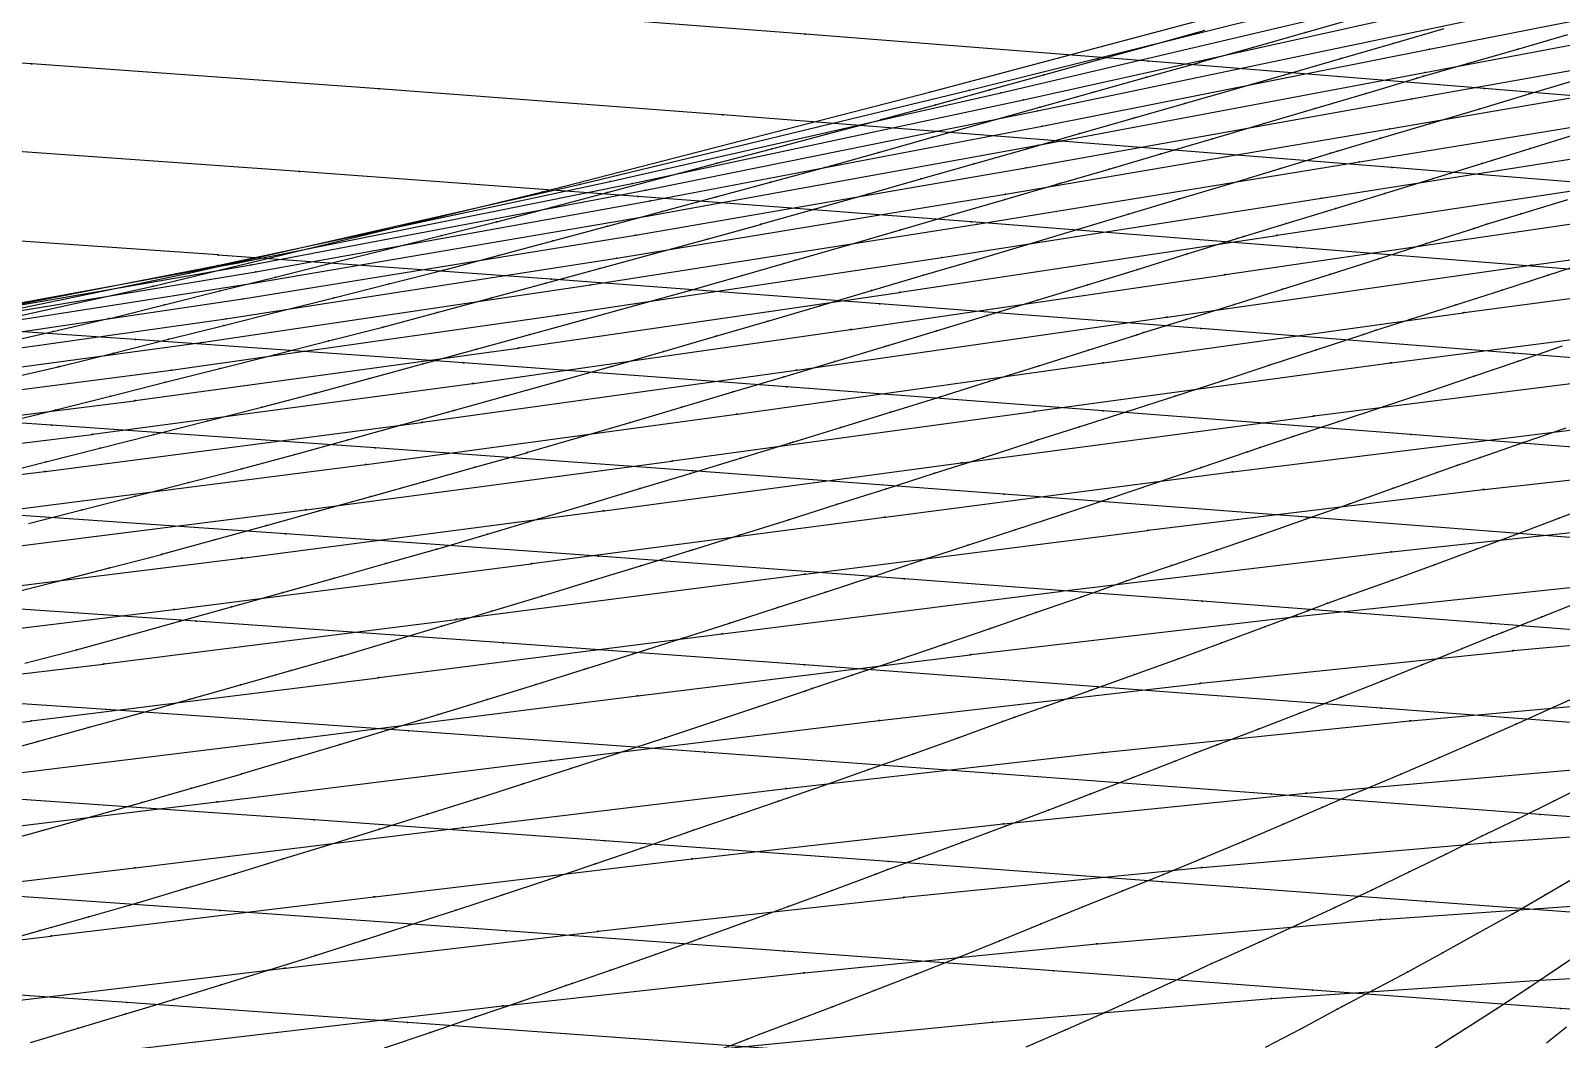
# Model space of a CAD drawing. Extents: x 0 to 4.67, y -4.5 to 1.66.
# Drawn here: x 2.44 to 3.088, y -0.844 to -0.417 of the extents above; entities that cross this region are included whole.
import ezdxf

# ---------------------------------------------------------------- set-up
doc = ezdxf.new("R2010")
doc.units = 0
doc.layers.get('0').update_dxf_attribs({"linetype": 'CONTINUOUS'})

msp = doc.modelspace()

# ---------------------------------------------------------------- linework, layer by layer
at = {"color": 4}
for points in [[(3.1941, -0.45271), (3.05582, -0.44127), (3.05569, -0.44126), (2.91364, -0.42972), (2.91351, -0.42971), (2.7684, -0.41821), (2.76826, -0.41819), (2.6208, -0.40688), (2.62062, -0.40686), (2.4715, -0.39586), (2.47132, -0.39585), (2.32129, -0.38534), (2.32106, -0.38532), (2.17079, -0.37545), (2.17056, -0.37544), (2.02083, -0.36644), (2.02056, -0.36642), (1.87202, -0.35851), (1.87175, -0.3585), (1.72517, -0.35186), (1.72489, -0.35185), (1.58096, -0.34668), (1.58064, -0.34666), (1.44002, -0.34313)], [(1.52468, -0.66888), (1.67939, -0.65883), (1.83768, -0.64306), (1.99889, -0.62143), (2.16223, -0.59395), (2.32685, -0.56151), (2.49205, -0.52493), (2.65694, -0.48499), (2.82082, -0.44279), (2.98285, -0.39959), (3.14228, -0.35702)], [(1.53486, -0.65517), (1.69038, -0.6457), (1.8495, -0.63082), (2.01154, -0.61043), (2.17573, -0.58452), (2.3412, -0.55393), (2.50726, -0.51944), (2.673, -0.48179), (2.83774, -0.442), (3.00061, -0.40126), (3.16087, -0.36112)], [(1.54313, -0.64425), (1.69924, -0.63531), (1.85898, -0.62127), (2.02165, -0.60203), (2.18647, -0.57758), (2.35258, -0.54872), (2.51929, -0.51617), (2.68567, -0.48064), (2.85105, -0.44309), (3.01454, -0.40466), (3.17542, -0.36678)], [(1.39739, -0.6397), (1.54944, -0.636), (1.70595, -0.62756), (1.86609, -0.6143), (2.02917, -0.59613), (2.19442, -0.57304), (2.36095, -0.54578), (2.52808, -0.51504), (2.69488, -0.48148), (2.86068, -0.44602), (3.02459, -0.40972), (3.18588, -0.37394)], [(3.15311, -0.48574), (3.01678, -0.47467), (3.01665, -0.47466), (2.8766, -0.46351), (2.87647, -0.46349), (2.7334, -0.45238), (2.73326, -0.45237), (2.58787, -0.44144), (2.58769, -0.44143), (2.44067, -0.43082), (2.4405, -0.43081), (2.29258, -0.42068), (2.29235, -0.42066), (2.14419, -0.41115), (2.14397, -0.41114), (1.99634, -0.40248), (1.99608, -0.40246), (1.84963, -0.39486), (1.84936, -0.39484), (1.70484, -0.38848), (1.70457, -0.38847), (1.56266, -0.38352), (1.56235, -0.38351), (1.4237, -0.38014)], [(1.40152, -0.63382), (1.55375, -0.63032), (1.71045, -0.62234), (1.87078, -0.6098), (2.03406, -0.59262), (2.1995, -0.5708), (2.36623, -0.54503), (2.53355, -0.51596), (2.70056, -0.48424), (2.86655, -0.45071), (3.03065, -0.4164), (3.19214, -0.38258)], [(1.40379, -0.63041), (1.55599, -0.62711), (1.71266, -0.61955), (1.87296, -0.60769), (2.0362, -0.59143), (2.20161, -0.57078), (2.3683, -0.54639), (2.53559, -0.51889), (2.70256, -0.48887), (2.86852, -0.45714), (3.03259, -0.42466), (3.19404, -0.39266)], [(1.40433, -0.62938), (1.5563, -0.62624), (1.71273, -0.61909), (1.87279, -0.60785), (2.03579, -0.59244), (2.20094, -0.57287), (2.36739, -0.54977), (2.53443, -0.52371), (2.70115, -0.49527), (2.86686, -0.46521), (3.03068, -0.43444), (3.19189, -0.40412)], [(2.42852, -0.5645), (2.45192, -0.55914), (2.45242, -0.55902), (2.4753, -0.55329), (2.49866, -0.54743), (2.522, -0.54157), (2.54531, -0.53571), (2.56859, -0.52985), (2.59184, -0.52399), (2.61497, -0.51816), (2.61506, -0.51814), (2.63825, -0.51192), (2.66139, -0.5057), (2.6845, -0.49949), (2.70756, -0.49328), (2.73057, -0.48708), (2.75354, -0.48089), (2.77645, -0.4747), (2.77653, -0.47468), (2.79931, -0.46831), (2.82212, -0.46193), (2.84486, -0.45556), (2.86755, -0.4492), (2.89017, -0.44285), (2.91273, -0.43651), (2.93521, -0.43018), (2.93626, -0.42988), (2.95763, -0.42386), (2.97997, -0.41755), (3.00224, -0.41125)], [(1.40317, -0.63059), (1.55472, -0.62762), (1.71072, -0.62083), (1.87033, -0.61017), (2.03288, -0.59556), (2.19758, -0.57699), (2.36356, -0.55507), (2.53014, -0.53036), (2.69639, -0.50338), (2.86164, -0.47486), (3.02501, -0.44567), (3.18577, -0.41691)], [(3.11106, -0.51926), (2.97672, -0.50853), (2.97659, -0.50853), (2.83859, -0.49773), (2.83845, -0.49772), (2.69748, -0.48697), (2.69734, -0.48696), (2.55408, -0.4764), (2.5539, -0.47639), (2.40903, -0.46614), (2.40886, -0.46613), (2.2631, -0.45635), (2.26288, -0.45633), (2.11689, -0.44717), (2.11666, -0.44715), (1.97119, -0.4388), (1.97093, -0.43879), (1.82663, -0.43147), (1.82636, -0.43146), (1.68395, -0.42534), (1.68369, -0.42533), (1.54385, -0.42059)], [(2.42377, -0.60518), (2.44668, -0.59939), (2.46957, -0.59359), (2.49244, -0.58778), (2.51528, -0.58197), (2.53808, -0.57614), (2.56076, -0.57033), (2.56086, -0.57031), (2.5836, -0.56411), (2.6063, -0.55791), (2.62896, -0.5517), (2.65158, -0.54549), (2.67415, -0.53927), (2.69668, -0.53305), (2.71916, -0.52683), (2.71924, -0.52681), (2.74158, -0.5204), (2.76395, -0.51397), (2.78626, -0.50754), (2.80851, -0.50111), (2.8307, -0.49468), (2.85282, -0.48825), (2.87488, -0.48182), (2.87591, -0.48152), (2.89687, -0.47539), (2.91878, -0.46897), (2.94062, -0.46254), (2.96239, -0.45613), (2.98407, -0.44972), (3.00568, -0.44331), (3.0272, -0.43692), (3.03008, -0.43606), (3.04863, -0.43071), (3.06997, -0.42453), (3.09123, -0.41837)], [(2.42605, -0.54947), (2.44965, -0.54409), (2.47323, -0.53872), (2.47373, -0.53861), (2.4968, -0.53286), (2.52034, -0.52699), (2.54386, -0.52112), (2.56735, -0.51526), (2.59082, -0.50941), (2.61425, -0.50356), (2.63755, -0.49773), (2.63765, -0.49771), (2.66101, -0.4915), (2.68434, -0.4853), (2.70762, -0.47912), (2.73086, -0.47293), (2.75406, -0.46676), (2.7772, -0.4606), (2.8003, -0.45445), (2.80038, -0.45443), (2.82334, -0.4481), (2.84632, -0.44177), (2.86924, -0.43544), (2.89211, -0.42913), (2.91491, -0.42284), (2.93764, -0.41656)], [(2.42823, -0.58305), (2.45091, -0.57735), (2.47406, -0.57152), (2.49718, -0.56568), (2.52029, -0.55984), (2.54336, -0.55399), (2.5664, -0.54814), (2.58932, -0.54231), (2.58941, -0.54228), (2.61239, -0.53607), (2.63532, -0.52985), (2.65822, -0.52363), (2.68107, -0.51742), (2.70388, -0.5112), (2.72664, -0.50499), (2.74935, -0.49878), (2.74943, -0.49876), (2.772, -0.49236), (2.7946, -0.48595), (2.81714, -0.47954), (2.83962, -0.47313), (2.86204, -0.46674), (2.88439, -0.46035), (2.90668, -0.45397), (2.90772, -0.45367), (2.92889, -0.44758), (2.95104, -0.44121), (2.9731, -0.43485), (2.99509, -0.4285), (3.017, -0.42215), (3.03883, -0.41583)], [(1.40037, -0.63396), (1.55132, -0.63113), (1.70669, -0.62469), (1.86566, -0.61456), (2.02756, -0.60068), (2.19159, -0.58305), (2.35691, -0.56223), (2.52282, -0.53875), (2.68841, -0.51313), (2.853, -0.48604), (3.01571, -0.45832), (3.17583, -0.431)], [(2.43934, -0.62544), (2.46194, -0.61969), (2.48452, -0.61392), (2.50707, -0.60814), (2.52949, -0.60237), (2.52958, -0.60234), (2.55206, -0.59619), (2.57451, -0.59002), (2.59691, -0.58384), (2.61927, -0.57765), (2.64159, -0.57145), (2.66385, -0.56524), (2.68607, -0.55902), (2.68615, -0.559), (2.70824, -0.55259), (2.73036, -0.54616), (2.75241, -0.53972), (2.77441, -0.53327), (2.79635, -0.52682), (2.81822, -0.52037), (2.84002, -0.51391), (2.84104, -0.51361), (2.86176, -0.50744), (2.88342, -0.50097), (2.90502, -0.4945), (2.92653, -0.48803), (2.94797, -0.48156), (2.96932, -0.47509), (2.9906, -0.46863), (2.99345, -0.46776), (3.01179, -0.46233), (3.03289, -0.45607), (3.0539, -0.44982), (3.07482, -0.44356), (3.09564, -0.43731)], [(1.39601, -0.63938), (1.54617, -0.63669), (1.70073, -0.63056), (1.85888, -0.62093), (2.01993, -0.60773), (2.18311, -0.59096), (2.34757, -0.57116), (2.51262, -0.54883), (2.67734, -0.52445), (2.84107, -0.49869), (3.00294, -0.47233), (3.16222, -0.44634)], [(3.19637, -0.56346), (3.06825, -0.55328), (3.06816, -0.55327), (2.93585, -0.54288), (2.93572, -0.54287), (2.79981, -0.53241), (2.79968, -0.5324), (2.66083, -0.522), (2.6607, -0.52199), (2.5196, -0.51177), (2.51943, -0.51176), (2.37674, -0.50185), (2.37657, -0.50184), (2.23302, -0.49239), (2.2328, -0.49238), (2.08901, -0.48352), (2.08879, -0.48351), (1.94552, -0.47546), (1.94527, -0.47544), (1.80314, -0.46839), (1.80288, -0.46838), (1.66262, -0.46249), (1.66236, -0.46248), (1.52464, -0.45793)], [(1.53937, -0.64419), (1.69295, -0.63835), (1.85009, -0.62918), (2.01012, -0.61661), (2.17226, -0.60064), (2.33568, -0.58178), (2.49967, -0.56051), (2.66335, -0.5373), (2.82604, -0.51277), (2.98688, -0.48766), (3.14515, -0.46291)], [(2.429, -0.65568), (2.45129, -0.64998), (2.47356, -0.64426), (2.4957, -0.63854), (2.49579, -0.63852), (2.51799, -0.63242), (2.54015, -0.62631), (2.56227, -0.62017), (2.58435, -0.61402), (2.60639, -0.60786), (2.62837, -0.60167), (2.65032, -0.59548), (2.65039, -0.59545), (2.67221, -0.58907), (2.69404, -0.58265), (2.71582, -0.57621), (2.73754, -0.56977), (2.7592, -0.56331), (2.7808, -0.55685), (2.80233, -0.55037), (2.80333, -0.55007), (2.82379, -0.54388), (2.84519, -0.53738), (2.86651, -0.53087), (2.88775, -0.52436), (2.90892, -0.51784), (2.93001, -0.51131), (2.95102, -0.50478), (2.95383, -0.50391), (2.97194, -0.49842), (2.99277, -0.49208), (3.01352, -0.48573), (3.03418, -0.47939), (3.05474, -0.47304), (3.0752, -0.46669), (3.09557, -0.46034)], [(1.53122, -0.65377), (1.68346, -0.6482), (1.68365, -0.64819), (1.83943, -0.63941), (1.83967, -0.63939), (1.99826, -0.62735), (1.9985, -0.62733), (2.1592, -0.61203), (2.15945, -0.612), (2.32139, -0.59392), (2.32168, -0.59388), (2.48417, -0.57348), (2.48446, -0.57344), (2.64663, -0.55116), (2.64697, -0.55111), (2.8081, -0.52758), (2.80844, -0.52753), (2.96774, -0.50347), (2.96813, -0.50341), (3.12483, -0.47974)], [(2.43777, -0.68461), (2.4596, -0.67897), (2.45969, -0.67895), (2.48159, -0.67293), (2.50345, -0.66689), (2.52527, -0.66082), (2.54705, -0.65473), (2.56878, -0.64862), (2.59047, -0.64248), (2.61211, -0.63632), (2.61219, -0.6363), (2.6337, -0.62995), (2.65524, -0.62356), (2.67672, -0.61715), (2.69815, -0.61072), (2.71951, -0.60428), (2.74081, -0.59782), (2.76205, -0.59134), (2.76304, -0.59103), (2.78322, -0.58483), (2.80432, -0.57832), (2.82535, -0.57178), (2.84631, -0.56524), (2.86719, -0.55868), (2.88799, -0.55211), (2.90871, -0.54553), (2.91148, -0.54464), (2.92934, -0.5391), (2.94989, -0.53268), (2.97036, -0.52626), (2.99073, -0.51983), (3.01101, -0.51339), (3.0312, -0.50694), (3.05129, -0.50048), (3.05679, -0.4987), (3.07128, -0.49429), (3.09117, -0.4882)], [(3.15084, -0.59768), (3.02472, -0.5878), (3.02463, -0.58779), (2.89438, -0.57771), (2.89425, -0.5777), (2.76045, -0.56755), (2.76032, -0.56754), (2.62364, -0.55746), (2.62351, -0.55745), (2.4846, -0.54755), (2.48443, -0.54754), (2.34397, -0.53795), (2.3438, -0.53794), (2.20248, -0.5288), (2.20226, -0.52878), (2.06072, -0.52022), (2.0605, -0.52021), (1.91946, -0.51243), (1.9192, -0.51241), (1.77929, -0.50561), (1.77904, -0.5056), (1.64096, -0.49993), (1.6407, -0.49991), (1.50512, -0.49554)], [(1.51035, -0.67822), (1.65987, -0.67312), (1.66006, -0.67311), (1.81304, -0.66498), (1.81328, -0.66496), (1.96904, -0.65377), (1.96927, -0.65375), (2.12709, -0.63953), (2.12733, -0.63951), (2.28638, -0.62264), (2.28667, -0.62261), (2.44624, -0.60352), (2.44653, -0.60349), (2.60579, -0.58263), (2.60613, -0.58258), (2.76438, -0.56058), (2.76471, -0.56053), (2.92116, -0.53811), (2.92154, -0.53805), (3.07544, -0.51609), (3.07582, -0.51604), (3.22646, -0.49544)], [(1.52144, -0.66516), (1.67239, -0.65983), (1.67258, -0.65982), (1.82703, -0.65138), (1.82727, -0.65136), (1.98451, -0.63976), (1.98475, -0.63974), (2.14408, -0.625), (2.14433, -0.62497), (2.3049, -0.60752), (2.30519, -0.60748), (2.46629, -0.58775), (2.46658, -0.58771), (2.62737, -0.56617), (2.62771, -0.56612), (2.78747, -0.54337), (2.78781, -0.54332), (2.94576, -0.52011), (2.94614, -0.52005), (3.10151, -0.49726)], [(1.49808, -0.69288), (1.64604, -0.68798), (1.64623, -0.68797), (1.79762, -0.68013), (1.79786, -0.68012), (1.95199, -0.66932), (1.95223, -0.6693), (2.1084, -0.65557), (2.10864, -0.65554), (2.26604, -0.63924), (2.26632, -0.6392), (2.42423, -0.62072), (2.42452, -0.62069), (2.58213, -0.60049), (2.58246, -0.60045), (2.73906, -0.57914), (2.73939, -0.5791), (2.89421, -0.55742), (2.89459, -0.55737), (3.04688, -0.53619), (3.04726, -0.53613), (3.19634, -0.51631)], [(2.42154, -0.72372), (2.44311, -0.71781), (2.46465, -0.71186), (2.48615, -0.70588), (2.5076, -0.69987), (2.52902, -0.69383), (2.55039, -0.68776), (2.57171, -0.68166), (2.57179, -0.68164), (2.59299, -0.67535), (2.61421, -0.669), (2.63538, -0.66264), (2.65649, -0.65624), (2.67754, -0.64982), (2.69853, -0.64338), (2.71945, -0.63691), (2.72043, -0.63661), (2.74031, -0.63041), (2.7611, -0.62389), (2.78182, -0.61735), (2.80247, -0.61079), (2.82304, -0.6042), (2.84354, -0.5976), (2.86395, -0.59097), (2.86669, -0.59008), (2.88429, -0.58449), (2.90454, -0.57801), (2.9247, -0.57151), (2.94477, -0.565), (2.96476, -0.55847), (2.98465, -0.55193), (3.00444, -0.54537), (3.00986, -0.54356), (3.02414, -0.53906), (3.04374, -0.53284), (3.06324, -0.5266), (3.08263, -0.52035), (3.10192, -0.51408)], [(3.10484, -0.63243), (2.98073, -0.62283), (2.98065, -0.62282), (2.85247, -0.61303), (2.85235, -0.61302), (2.72068, -0.60318), (2.72056, -0.60317), (2.58606, -0.59338), (2.58593, -0.59337), (2.44924, -0.58377), (2.44907, -0.58376), (2.31085, -0.57447), (2.31068, -0.57445), (2.17162, -0.5656), (2.17141, -0.56559), (2.03212, -0.5573), (2.03191, -0.55729), (1.89311, -0.54975), (1.89287, -0.54974), (1.75519, -0.54316), (1.75493, -0.54315), (1.61906, -0.53768), (1.61881, -0.53767), (1.48539, -0.53345)], [(1.48475, -0.70905), (1.63105, -0.70435), (1.63124, -0.70434), (1.78092, -0.69678), (1.78116, -0.69676), (1.93355, -0.68633), (1.93378, -0.68631), (2.0882, -0.67304), (2.08844, -0.67302), (2.24406, -0.65724), (2.24434, -0.65721), (2.40048, -0.6393), (2.40075, -0.63927), (2.55659, -0.61969), (2.55692, -0.61965), (2.71176, -0.59901), (2.71208, -0.59897), (2.86516, -0.578), (2.86553, -0.57795), (3.01611, -0.55749), (3.01649, -0.55744), (3.16388, -0.53834)], [(2.424, -0.7613), (2.44517, -0.75543), (2.46629, -0.74952), (2.48737, -0.74357), (2.5084, -0.73759), (2.52939, -0.73156), (2.52947, -0.73154), (2.55033, -0.72533), (2.57122, -0.71906), (2.59206, -0.71275), (2.61284, -0.70641), (2.63356, -0.70003), (2.65422, -0.69363), (2.67481, -0.68719), (2.67578, -0.68688), (2.69535, -0.68071), (2.71581, -0.6742), (2.73621, -0.66766), (2.75653, -0.66109), (2.77678, -0.65449), (2.79696, -0.64786), (2.81705, -0.64121), (2.81974, -0.64031), (2.83707, -0.63468), (2.857, -0.62815), (2.87685, -0.62159), (2.89661, -0.61501), (2.91628, -0.6084), (2.93586, -0.60176), (2.95534, -0.59511), (2.96068, -0.59327), (2.97473, -0.58868), (2.99402, -0.58233), (3.01321, -0.57595), (3.0323, -0.56956), (3.05129, -0.56314), (3.07017, -0.5567), (3.08894, -0.55024)], [(1.4705, -0.72669), (1.61503, -0.72216), (1.61522, -0.72215), (1.7631, -0.71485), (1.76333, -0.71484), (1.91389, -0.70475), (1.91412, -0.70473), (2.06667, -0.6919), (2.06691, -0.69187), (2.22065, -0.67659), (2.22093, -0.67656), (2.37518, -0.6592), (2.37546, -0.65917), (2.52941, -0.64018), (2.52973, -0.64014), (2.68271, -0.62013), (2.68303, -0.62009), (2.83426, -0.59979), (2.83463, -0.59974), (2.98339, -0.57997), (2.98376, -0.57992), (3.12938, -0.56149)], [(1.45544, -0.74579), (1.59812, -0.74143), (1.59831, -0.74142), (1.7443, -0.73435), (1.74452, -0.73434), (1.89316, -0.72457), (1.89339, -0.72456), (2.04399, -0.71213), (2.04422, -0.71211), (2.196, -0.69729), (2.19627, -0.69726), (2.34855, -0.68042), (2.34882, -0.68039), (2.50081, -0.66196), (2.50113, -0.66192), (2.65215, -0.6425), (2.65247, -0.64246), (2.80176, -0.62279), (2.80212, -0.62274), (2.94899, -0.60361), (2.94935, -0.60356), (3.09311, -0.58576)], [(2.42338, -0.80373), (2.44411, -0.7979), (2.46479, -0.79202), (2.48544, -0.78609), (2.48551, -0.78607), (2.50603, -0.77995), (2.52657, -0.77377), (2.54706, -0.76755), (2.5675, -0.76128), (2.58787, -0.75497), (2.60819, -0.74861), (2.62845, -0.74222), (2.62939, -0.74192), (2.64864, -0.73577), (2.66877, -0.72929), (2.68882, -0.72277), (2.70881, -0.71621), (2.72873, -0.70961), (2.74857, -0.70297), (2.76833, -0.6963), (2.77098, -0.6954), (2.78801, -0.68974), (2.80761, -0.68316), (2.82713, -0.67655), (2.84656, -0.6699), (2.86591, -0.66322), (2.88516, -0.65651), (2.90432, -0.64976), (2.90957, -0.6479), (2.92339, -0.64322), (2.94237, -0.63674), (2.96124, -0.63023), (2.98001, -0.62369), (2.99868, -0.61712), (3.01725, -0.61052), (3.03571, -0.60389), (3.04446, -0.60071), (3.05406, -0.59746), (3.0723, -0.59122), (3.09043, -0.58495)], [(1.4397, -0.7663), (1.58046, -0.76209), (1.58064, -0.76208), (1.72467, -0.75525), (1.72489, -0.75523), (1.87153, -0.74576), (1.87175, -0.74575), (2.02033, -0.7337), (2.02056, -0.73368), (2.17029, -0.7193), (2.17056, -0.71928), (2.32079, -0.70291), (2.32106, -0.70288), (2.471, -0.68498), (2.47132, -0.68494), (2.6203, -0.66609), (2.62062, -0.66605), (2.7679, -0.64696), (2.76826, -0.64691), (2.91315, -0.62838), (2.91351, -0.62833), (3.05533, -0.61112), (3.05569, -0.61108), (3.1937, -0.59585)], [(3.17611, -0.6768), (3.05864, -0.66777), (3.05855, -0.66776), (2.93647, -0.65843), (2.93638, -0.65843), (2.8103, -0.64891), (2.81018, -0.6489), (2.68066, -0.63933), (2.68054, -0.63933), (2.54823, -0.62982), (2.5481, -0.62981), (2.41365, -0.6205), (2.41348, -0.62049), (2.27752, -0.61147), (2.27735, -0.61146), (2.14055, -0.60288), (2.14035, -0.60286), (2.00333, -0.59483)], [(2.44023, -0.84524), (2.46039, -0.83925), (2.48057, -0.83318), (2.50071, -0.82705), (2.52079, -0.82087), (2.54081, -0.81464), (2.56078, -0.80836), (2.58068, -0.80203), (2.58161, -0.80173), (2.60052, -0.79564), (2.6203, -0.7892), (2.64001, -0.78271), (2.65965, -0.77617), (2.67921, -0.76959), (2.69871, -0.76296), (2.71813, -0.75628), (2.72073, -0.75538), (2.73747, -0.74969), (2.75673, -0.74308), (2.77591, -0.73642), (2.795, -0.72972), (2.81401, -0.72297), (2.83293, -0.71619), (2.85176, -0.70936), (2.85691, -0.70747), (2.8705, -0.70271), (2.88914, -0.69611), (2.90768, -0.68946), (2.92613, -0.68278), (2.94448, -0.67605), (2.96272, -0.66929), (2.98086, -0.66249), (2.98945, -0.65923), (2.99889, -0.65587), (3.01681, -0.64941), (3.03462, -0.64291), (3.05232, -0.63638), (3.06991, -0.62981), (3.08738, -0.6232), (3.10473, -0.61656)], [(1.42339, -0.78809), (1.56217, -0.78402), (1.56235, -0.78401), (1.70435, -0.77739), (1.70457, -0.77738), (1.84914, -0.76819), (1.84936, -0.76818), (1.99585, -0.75649), (1.99608, -0.75647), (2.1437, -0.74251), (2.14397, -0.74248), (2.29209, -0.72658), (2.29235, -0.72655), (2.44019, -0.70915), (2.4405, -0.70911), (2.58738, -0.69079), (2.58769, -0.69075), (2.73291, -0.67222), (2.73326, -0.67217), (2.87611, -0.6542), (2.87647, -0.65416), (3.01629, -0.6375), (3.01665, -0.63746), (3.15272, -0.62274)], [(3.12772, -0.71248), (3.0122, -0.70369), (3.01212, -0.70369), (2.89206, -0.69461), (2.89198, -0.69461), (2.768, -0.68536), (2.76787, -0.68534), (2.64051, -0.67605), (2.64039, -0.67604), (2.51028, -0.6668), (2.51016, -0.66679), (2.37794, -0.65775), (2.37778, -0.65773), (2.24407, -0.64898), (2.24391, -0.64897), (2.10939, -0.64064), (2.10919, -0.64063), (1.97445, -0.63284)], [(1.54355, -0.80716), (1.68347, -0.80074), (1.68369, -0.80073), (1.82615, -0.79181), (1.82636, -0.7918), (1.97071, -0.78045), (1.97093, -0.78043), (2.1164, -0.76687), (2.11666, -0.76684), (2.26262, -0.75138), (2.26288, -0.75135), (2.40855, -0.73442), (2.40886, -0.73438), (2.5536, -0.71657), (2.5539, -0.71653), (2.697, -0.69852), (2.69734, -0.69848), (2.8381, -0.68105), (2.83845, -0.681), (2.97624, -0.66487), (2.97659, -0.66482), (3.11067, -0.65058)], [(2.59012, -0.84751), (2.6094, -0.84101), (2.62862, -0.83446), (2.64776, -0.82785), (2.66683, -0.82118), (2.66938, -0.82027), (2.68582, -0.81457), (2.70473, -0.80793), (2.72356, -0.80124), (2.74231, -0.79449), (2.76097, -0.78769), (2.77955, -0.78084), (2.79804, -0.77393), (2.8031, -0.77202), (2.81643, -0.76718), (2.83474, -0.76046), (2.85295, -0.75368), (2.87106, -0.74685), (2.88908, -0.73998), (2.90699, -0.73305), (2.9248, -0.72608), (2.93324, -0.72273), (2.9425, -0.71926), (2.9601, -0.71258), (2.97759, -0.70585), (2.99497, -0.69907), (3.01224, -0.69225), (3.02939, -0.68538), (3.04643, -0.67846), (3.05925, -0.67319), (3.06335, -0.6716), (3.08014, -0.66502), (3.09682, -0.65839)], [(1.52434, -0.83149), (1.66215, -0.82525), (1.66236, -0.82524), (1.80267, -0.81658), (1.80288, -0.81657), (1.94505, -0.80555), (1.94527, -0.80553), (2.08854, -0.79234), (2.08879, -0.79231), (2.23254, -0.77727), (2.2328, -0.77724), (2.37627, -0.76077), (2.37657, -0.76073), (2.51912, -0.7434), (2.51943, -0.74336), (2.66036, -0.72586), (2.6607, -0.72581), (2.79933, -0.70889), (2.79968, -0.70884), (2.93538, -0.69319), (2.93572, -0.69315), (3.06778, -0.67936), (3.06816, -0.67932), (3.19598, -0.6677)], [(3.18794, -0.7569), (3.07933, -0.74871), (3.07932, -0.74871), (2.96571, -0.74016), (2.96567, -0.74015), (2.84758, -0.73132), (2.84756, -0.73131), (2.72557, -0.7223), (2.72556, -0.7223), (2.60028, -0.71324), (2.60023, -0.71324), (2.47226, -0.70424), (2.47221, -0.70424), (2.34212, -0.69543), (2.34206, -0.69543), (2.21051, -0.68691), (2.21046, -0.68691), (2.07808, -0.6788)], [(1.50483, -0.857), (1.64049, -0.85094), (1.6407, -0.85093), (1.77882, -0.84251), (1.77904, -0.8425), (1.91899, -0.83178), (1.9192, -0.83176), (2.06025, -0.81893), (2.0605, -0.81891), (2.20201, -0.80426), (2.20226, -0.80423), (2.3435, -0.78819), (2.3438, -0.78815), (2.48414, -0.77128), (2.48443, -0.77124), (2.62317, -0.75421), (2.62351, -0.75417), (2.75998, -0.73772), (2.76032, -0.73767), (2.89391, -0.72248), (2.89425, -0.72245), (3.02425, -0.70907), (3.02463, -0.70904), (3.15046, -0.69778)], [(2.72545, -0.85082), (2.74359, -0.84384), (2.74856, -0.84191), (2.76165, -0.83699), (2.77961, -0.83015), (2.79748, -0.82324), (2.81525, -0.81627), (2.83293, -0.80925), (2.85051, -0.80216), (2.86798, -0.79501), (2.87627, -0.79158), (2.88536, -0.78799), (2.90263, -0.78108), (2.91979, -0.77411), (2.93685, -0.76707), (2.95379, -0.75999), (2.97062, -0.75284), (2.98734, -0.74565), (2.99992, -0.74015), (3.00394, -0.73848), (3.02042, -0.73156), (3.03679, -0.72457), (3.05303, -0.71754), (3.06915, -0.71044), (3.08515, -0.7033), (3.10102, -0.6961)], [(3.13783, -0.79353), (3.03109, -0.78555), (3.03108, -0.78555), (2.91942, -0.77722), (2.91938, -0.77721), (2.80331, -0.7686), (2.8033, -0.7686), (2.6834, -0.75981), (2.68339, -0.7598), (2.56026, -0.75097), (2.56021, -0.75097), (2.43443, -0.7422), (2.43438, -0.74219), (2.30652, -0.7336), (2.30647, -0.7336), (2.17718, -0.72528), (2.17713, -0.72528), (2.04701, -0.71737)], [(1.4851, -0.88365), (1.6186, -0.87776), (1.61881, -0.87775), (1.75473, -0.86955), (1.75493, -0.86954), (1.89265, -0.85911), (1.89287, -0.8591), (2.03166, -0.8466), (2.03191, -0.84658), (2.17116, -0.8323), (2.17141, -0.83228), (2.31039, -0.81664), (2.31068, -0.81661), (2.44878, -0.80017), (2.44907, -0.80013), (2.5856, -0.78355), (2.58593, -0.78351), (2.72022, -0.76751), (2.72056, -0.76747), (2.85201, -0.75271), (2.85235, -0.75267), (2.98027, -0.73969), (2.98065, -0.73966), (3.10447, -0.72874)], [(2.86174, -0.84716), (2.87847, -0.83987), (2.89509, -0.83252), (2.9116, -0.82509), (2.92799, -0.8176), (2.94034, -0.81187), (2.94428, -0.81013), (2.96045, -0.80284), (2.9765, -0.79549), (2.99243, -0.78808), (3.00824, -0.7806), (3.02393, -0.77305), (3.03949, -0.76544), (3.05493, -0.75777), (3.05705, -0.7567), (3.07024, -0.75034), (3.08543, -0.74289), (3.10048, -0.73538)], [(2.00312, -0.87524), (2.1401, -0.86133), (2.14035, -0.8613), (2.27706, -0.84606), (2.27735, -0.84603), (2.41319, -0.83), (2.41348, -0.82997), (2.54778, -0.81382), (2.5481, -0.81378), (2.68021, -0.79821), (2.68054, -0.79817), (2.80985, -0.78381), (2.81018, -0.78378), (2.93602, -0.77118), (2.93638, -0.77114), (3.05818, -0.76055), (3.05855, -0.76051), (3.17574, -0.75224)], [(3.18758, -0.83818), (3.08804, -0.83084), (3.088, -0.83084), (2.98311, -0.82306), (2.9831, -0.82306), (2.87338, -0.81493), (2.87334, -0.81493), (2.75929, -0.80653), (2.75928, -0.80653), (2.64146, -0.79795), (2.64145, -0.79795), (2.52046, -0.78934), (2.52041, -0.78933), (2.39682, -0.78077), (2.39677, -0.78077), (2.27113, -0.77238), (2.27108, -0.77238), (2.14403, -0.76427), (2.14398, -0.76426), (2.01613, -0.75655)], [(2.96307, -0.84731), (2.97833, -0.83928), (2.99347, -0.83117), (2.99555, -0.83004), (3.00848, -0.82325), (3.02337, -0.8153), (3.03813, -0.80727), (3.05276, -0.79917), (3.06725, -0.791), (3.08162, -0.78276), (3.09585, -0.77445)], [(1.97425, -0.90488), (2.10895, -0.89131), (2.10919, -0.89128), (2.24363, -0.87642), (2.24391, -0.87639), (2.37749, -0.86076), (2.37778, -0.86073), (2.50984, -0.84499), (2.51016, -0.84495), (2.64007, -0.82978), (2.64039, -0.82975), (2.76755, -0.81579), (2.76787, -0.81575), (2.89162, -0.8035), (2.89198, -0.80347), (3.01175, -0.79318), (3.01212, -0.79315), (3.12736, -0.78513)], [(3.13636, -0.87597), (3.03857, -0.86882), (3.03853, -0.86882), (2.93548, -0.86123), (2.93547, -0.86123), (2.82768, -0.85331), (2.82764, -0.8533), (2.71559, -0.84511), (2.71558, -0.84511), (2.59983, -0.83674), (2.59982, -0.83674), (2.48095, -0.82833), (2.48091, -0.82833), (2.35948, -0.81998), (2.35943, -0.81997), (2.236, -0.81179), (2.23595, -0.81178), (2.11113, -0.80386), (2.11108, -0.80386), (1.98547, -0.79633)], [(3.03354, -0.84847), (3.04244, -0.84269), (3.04736, -0.83959), (3.06104, -0.83081), (3.07459, -0.82195), (3.088, -0.81301), (3.10127, -0.80399)], [(2.07802, -0.9222), (2.21037, -0.90768), (2.21046, -0.90767), (2.34197, -0.89241), (2.34206, -0.8924), (2.47211, -0.87704), (2.47221, -0.87703), (2.60014, -0.86223), (2.60023, -0.86222), (2.72542, -0.84862), (2.72556, -0.84861), (2.84743, -0.83668), (2.84756, -0.83666), (2.96557, -0.82665), (2.96567, -0.82664), (3.07918, -0.81885), (3.07932, -0.81884), (3.18783, -0.81313)], [(3.08208, -0.84535), (3.09057, -0.83863)]]:
    msp.add_lwpolyline(points, dxfattribs=at)
at = {"color": 2}
for p in [(2.76826, -0.41819, 10.5937), (2.7684, -0.41821, 10.5937), (2.97997, -0.41755, 2.8079), (2.91491, -0.42284, 3.07874), (2.95763, -0.42386, 2.8079), (3.017, -0.42215, 2.54952), (3.03259, -0.42466, 4.96564), (3.06997, -0.42453, 2.30361), (2.4405, -0.43081, 11.114), (2.44067, -0.43082, 11.114), (2.89211, -0.42913, 3.07874), (2.91351, -0.42971, 10.5937), (2.91364, -0.42972, 10.5937), (2.93521, -0.43018, 2.8079), (2.93626, -0.42988, 2.8079), (2.99509, -0.4285, 2.54952), (3.04863, -0.43071, 2.30361), (2.86924, -0.43544, 3.07874), (2.91273, -0.43651, 2.8079), (2.9731, -0.43485, 2.54952), (3.0272, -0.43692, 2.30361), (3.03008, -0.43606, 2.30361), (3.03068, -0.43444, 5.32377), (2.58769, -0.44143, 11.114), (2.58787, -0.44144, 11.114), (2.82082, -0.44279, 3.36206), (2.83774, -0.442, 3.65784), (2.84632, -0.44177, 3.07874), (2.85105, -0.44309, 3.96609), (2.86068, -0.44602, 4.2868), (2.89017, -0.44285, 2.8079), (2.95104, -0.44121, 2.54952), (3.00568, -0.44331, 2.30361), (3.02501, -0.44567, 5.69436), (3.05569, -0.44126, 10.5937), (3.05582, -0.44127, 10.5937), (3.07482, -0.44356, 2.07017), (2.73326, -0.45237, 11.114), (2.7334, -0.45238, 11.114), (2.82334, -0.4481, 3.07874), (2.86655, -0.45071, 4.61999), (2.86755, -0.4492, 2.8079), (2.90772, -0.45367, 2.54952), (2.92889, -0.44758, 2.54952), (2.98407, -0.44972, 2.30361), (3.0539, -0.44982, 2.07017), (2.8003, -0.45445, 3.07874), (2.80038, -0.45443, 3.07874), (2.84486, -0.45556, 2.8079), (2.86852, -0.45714, 4.96564), (2.90668, -0.45397, 2.54952), (2.96239, -0.45613, 2.30361), (3.01571, -0.45832, 6.07741), (3.03289, -0.45607, 2.07017), (2.7772, -0.4606, 3.07874), (2.82212, -0.46193, 2.8079), (2.86686, -0.46521, 5.32377), (2.87647, -0.46349, 11.114), (2.8766, -0.46351, 11.114), (2.88439, -0.46035, 2.54952), (2.94062, -0.46254, 2.30361), (3.01179, -0.46233, 2.07017), (3.0752, -0.46669, 1.8492), (2.73086, -0.47293, 3.07874), (2.75406, -0.46676, 3.07874), (2.79931, -0.46831, 2.8079), (2.83962, -0.47313, 2.54952), (2.86204, -0.46674, 2.54952), (2.91878, -0.46897, 2.30361), (2.9906, -0.46863, 2.07017), (2.99345, -0.46776, 2.07017), (3.00294, -0.47233, 6.47294), (3.05474, -0.47304, 1.8492), (2.5539, -0.47639, 11.6466), (2.55408, -0.4764, 11.6466), (2.70762, -0.47912, 3.07874), (2.77645, -0.4747, 2.8079), (2.77653, -0.47468, 2.8079), (2.81714, -0.47954, 2.54952), (2.86164, -0.47486, 5.69436), (2.89687, -0.47539, 2.30361), (2.96932, -0.47509, 2.07017), (3.01665, -0.47466, 11.114), (3.01678, -0.47467, 11.114), (3.03418, -0.47939, 1.8492), (2.65694, -0.48499, 3.36206), (2.673, -0.48179, 3.65784), (2.68434, -0.4853, 3.07874), (2.68567, -0.48064, 3.96609), (2.69488, -0.48148, 4.2868), (2.70056, -0.48424, 4.61999), (2.75354, -0.48089, 2.8079), (2.7946, -0.48595, 2.54952), (2.853, -0.48604, 6.07741), (2.87488, -0.48182, 2.30361), (2.87591, -0.48152, 2.30361), (2.94797, -0.48156, 2.07017), (3.01352, -0.48573, 1.8492), (2.66101, -0.4915, 3.07874), (2.69734, -0.48696, 11.6466), (2.69748, -0.48697, 11.6466), (2.70256, -0.48887, 4.96564), (2.73057, -0.48708, 2.8079), (2.772, -0.49236, 2.54952), (2.85282, -0.48825, 2.30361), (2.92653, -0.48803, 2.07017), (2.98688, -0.48766, 6.88094), (2.99277, -0.49208, 1.8492), (2.63755, -0.49773, 3.07874), (2.63765, -0.49771, 3.07874), (2.70115, -0.49527, 5.32377), (2.70756, -0.49328, 2.8079), (2.74935, -0.49878, 2.54952), (2.74943, -0.49876, 2.54952), (2.8307, -0.49468, 2.30361), (2.83845, -0.49772, 11.6466), (2.83859, -0.49773, 11.6466), (2.84107, -0.49869, 6.47294), (2.90502, -0.4945, 2.07017), (2.97194, -0.49842, 1.8492), (3.05679, -0.4987, 1.6407), (3.07128, -0.49429, 1.6407), (2.61425, -0.50356, 3.07874), (2.6845, -0.49949, 2.8079), (2.69639, -0.50338, 5.69436), (2.72664, -0.50499, 2.54952), (2.80851, -0.50111, 2.30361), (2.88342, -0.50097, 2.07017), (2.95102, -0.50478, 1.8492), (2.95383, -0.50391, 1.8492), (2.96774, -0.50347, 7.3014), (2.96813, -0.50341, 7.3014), (3.05129, -0.50048, 1.6407), (2.51943, -0.51176, 12.1918), (2.5196, -0.51177, 12.1918), (2.59082, -0.50941, 3.07874), (2.63825, -0.51192, 2.8079), (2.66139, -0.5057, 2.8079), (2.70388, -0.5112, 2.54952), (2.78626, -0.50754, 2.30361), (2.86176, -0.50744, 2.07017), (2.93001, -0.51131, 1.8492), (2.97659, -0.50853, 11.6466), (2.97672, -0.50853, 11.6466), (3.0312, -0.50694, 1.6407), (2.51929, -0.51617, 3.96609), (2.52808, -0.51504, 4.2868), (2.53355, -0.51596, 4.61999), (2.56735, -0.51526, 3.07874), (2.61497, -0.51816, 2.8079), (2.61506, -0.51814, 2.8079), (2.68107, -0.51742, 2.54952), (2.68841, -0.51313, 6.07741), (2.76395, -0.51397, 2.30361), (2.82604, -0.51277, 6.88094), (2.84002, -0.51391, 2.07017), (2.84104, -0.51361, 2.07017), (2.90892, -0.51784, 1.8492), (3.01101, -0.51339, 1.6407), (3.07544, -0.51609, 8.17973), (3.07582, -0.51604, 8.17973), (2.49205, -0.52493, 3.36206), (2.50726, -0.51944, 3.65784), (2.53443, -0.52371, 5.32377), (2.53559, -0.51889, 4.96564), (2.54386, -0.52112, 3.07874), (2.59184, -0.52399, 2.8079), (2.65822, -0.52363, 2.54952), (2.6607, -0.52199, 12.1918), (2.66083, -0.522, 12.1918), (2.67734, -0.52445, 6.47294), (2.74158, -0.5204, 2.30361), (2.81822, -0.52037, 2.07017), (2.88775, -0.52436, 1.8492), (2.94576, -0.52011, 7.73433), (2.94614, -0.52005, 7.73433), (2.99073, -0.51983, 1.6407), (3.08263, -0.52035, 1.44466), (2.52034, -0.52699, 3.07874), (2.53014, -0.53036, 5.69436), (2.56859, -0.52985, 2.8079), (2.63532, -0.52985, 2.54952), (2.71916, -0.52683, 2.30361), (2.71924, -0.52681, 2.30361), (2.79635, -0.52682, 2.07017), (2.8081, -0.52758, 7.3014), (2.80844, -0.52753, 7.3014), (2.86651, -0.53087, 1.8492), (2.97036, -0.52626, 1.6407), (3.06324, -0.5266, 1.44466), (2.4968, -0.53286, 3.07874), (2.54531, -0.53571, 2.8079), (2.61239, -0.53607, 2.54952), (2.66335, -0.5373, 6.88094), (2.69668, -0.53305, 2.30361), (2.77441, -0.53327, 2.07017), (2.79968, -0.5324, 12.1918), (2.79981, -0.53241, 12.1918), (2.84519, -0.53738, 1.8492), (2.94989, -0.53268, 1.6407), (3.04374, -0.53284, 1.44466), (3.04688, -0.53619, 8.6376), (3.04726, -0.53613, 8.6376), (2.44965, -0.54409, 3.07874), (2.47323, -0.53872, 3.07874), (2.47373, -0.53861, 3.07874), (2.522, -0.54157, 2.8079), (2.52282, -0.53875, 6.07741), (2.58932, -0.54231, 2.54952), (2.58941, -0.54228, 2.54952), (2.67415, -0.53927, 2.30361), (2.75241, -0.53972, 2.07017), (2.78747, -0.54337, 7.73433), (2.78781, -0.54332, 7.73433), (2.82379, -0.54388, 1.8492), (2.92116, -0.53811, 8.17973), (2.92154, -0.53805, 8.17973), (2.92934, -0.5391, 1.6407), (2.93572, -0.54287, 12.1918), (2.93585, -0.54288, 12.1918), (3.00986, -0.54356, 1.44466), (3.02414, -0.53906, 1.44466), (2.48443, -0.54754, 12.7494), (2.4846, -0.54755, 12.7494), (2.49866, -0.54743, 2.8079), (2.51262, -0.54883, 6.47294), (2.5664, -0.54814, 2.54952), (2.65158, -0.54549, 2.30361), (2.73036, -0.54616, 2.07017), (2.80233, -0.55037, 1.8492), (2.80333, -0.55007, 1.8492), (2.90871, -0.54553, 1.6407), (2.91148, -0.54464, 1.6407), (3.00444, -0.54537, 1.44466), (2.4753, -0.55329, 2.8079), (2.54336, -0.55399, 2.54952), (2.62351, -0.55745, 12.7494), (2.62364, -0.55746, 12.7494), (2.62896, -0.5517, 2.30361), (2.64663, -0.55116, 7.3014), (2.64697, -0.55111, 7.3014), (2.70824, -0.55259, 2.07017), (2.7808, -0.55685, 1.8492), (2.88799, -0.55211, 1.6407), (2.89421, -0.55742, 8.6376), (2.89459, -0.55737, 8.6376), (2.98465, -0.55193, 1.44466), (3.01649, -0.55744, 9.10793), (3.06816, -0.55327, 12.1918), (3.06825, -0.55328, 12.1918), (3.07017, -0.5567, 1.26109), (2.45192, -0.55914, 2.8079), (2.45242, -0.55902, 2.8079), (2.49967, -0.56051, 6.88094), (2.52029, -0.55984, 2.54952), (2.6063, -0.55791, 2.30361), (2.68607, -0.55902, 2.07017), (2.68615, -0.559, 2.07017), (2.7592, -0.56331, 1.8492), (2.76438, -0.56058, 8.17973), (2.76471, -0.56053, 8.17973), (2.86719, -0.55868, 1.6407), (2.96476, -0.55847, 1.44466), (3.01611, -0.55749, 9.10793), (3.05129, -0.56314, 1.26109), (2.49718, -0.56568, 2.54952), (2.56076, -0.57033, 2.30361), (2.56086, -0.57031, 2.30361), (2.5836, -0.56411, 2.30361), (2.62737, -0.56617, 7.73433), (2.62771, -0.56612, 7.73433), (2.66385, -0.56524, 2.07017), (2.73754, -0.56977, 1.8492), (2.76032, -0.56754, 12.7494), (2.76045, -0.56755, 12.7494), (2.84631, -0.56524, 1.6407), (2.94477, -0.565, 1.44466), (3.0323, -0.56956, 1.26109), (2.47406, -0.57152, 2.54952), (2.48417, -0.57348, 7.3014), (2.48446, -0.57344, 7.3014), (2.53808, -0.57614, 2.30361), (2.64159, -0.57145, 2.07017), (2.71582, -0.57621, 1.8492), (2.82535, -0.57178, 1.6407), (2.9247, -0.57151, 1.44466), (3.01321, -0.57595, 1.26109), (2.45091, -0.57735, 2.54952), (2.51528, -0.58197, 2.30361), (2.60579, -0.58263, 8.17973), (2.60613, -0.58258, 8.17973), (2.61927, -0.57765, 2.07017), (2.69404, -0.58265, 1.8492), (2.73906, -0.57914, 8.6376), (2.73939, -0.5791, 8.6376), (2.80432, -0.57832, 1.6407), (2.86516, -0.578, 9.10793), (2.86553, -0.57795, 9.10793), (2.89425, -0.5777, 12.7494), (2.89438, -0.57771, 12.7494), (2.90454, -0.57801, 1.44466), (2.98339, -0.57997, 9.59074), (2.98376, -0.57992, 9.59074), (2.99402, -0.58233, 1.26109), (2.44907, -0.58376, 13.3195), (2.44924, -0.58377, 13.3195), (2.46629, -0.58775, 7.73433), (2.46658, -0.58771, 7.73433), (2.49244, -0.58778, 2.30361), (2.59691, -0.58384, 2.07017), (2.67221, -0.58907, 1.8492), (2.78322, -0.58483, 1.6407), (2.88429, -0.58449, 1.44466), (2.97473, -0.58868, 1.26109), (3.02463, -0.58779, 12.7494), (3.02472, -0.5878, 12.7494), (2.46957, -0.59359, 2.30361), (2.55206, -0.59619, 2.07017), (2.57451, -0.59002, 2.07017), (2.58593, -0.59337, 13.3195), (2.58606, -0.59338, 13.3195), (2.65032, -0.59548, 1.8492), (2.65039, -0.59545, 1.8492), (2.76205, -0.59134, 1.6407), (2.76304, -0.59103, 1.6407), (2.86395, -0.59097, 1.44466), (2.86669, -0.59008, 1.44466), (2.95534, -0.59511, 1.26109), (2.96068, -0.59327, 1.26109), (3.0723, -0.59122, 1.08999), (2.44668, -0.59939, 2.30361), (2.52949, -0.60237, 2.07017), (2.52958, -0.60234, 2.07017), (2.58213, -0.60049, 8.6376), (2.58246, -0.60045, 8.6376), (2.62837, -0.60167, 1.8492), (2.71176, -0.59901, 9.10793), (2.71208, -0.59897, 9.10793), (2.74081, -0.59782, 1.6407), (2.83426, -0.59979, 9.59074), (2.83463, -0.59974, 9.59074), (2.84354, -0.5976, 1.44466), (2.93586, -0.60176, 1.26109), (3.04446, -0.60071, 1.08999), (3.05406, -0.59746, 1.08999), (2.44624, -0.60352, 8.17973), (2.44653, -0.60349, 8.17973), (2.50707, -0.60814, 2.07017), (2.60639, -0.60786, 1.8492), (2.71951, -0.60428, 1.6407), (2.72056, -0.60317, 13.3195), (2.72068, -0.60318, 13.3195), (2.82304, -0.6042, 1.44466), (2.91628, -0.6084, 1.26109), (2.94899, -0.60361, 10.086), (2.94935, -0.60356, 10.086), (3.03571, -0.60389, 1.08999), (2.48452, -0.61392, 2.07017), (2.58435, -0.61402, 1.8492), (2.69815, -0.61072, 1.6407), (2.80247, -0.61079, 1.44466), (2.85235, -0.61302, 13.3195), (2.85247, -0.61303, 13.3195), (2.89661, -0.61501, 1.26109), (3.01725, -0.61052, 1.08999), (3.05533, -0.61112, 10.5937), (3.05569, -0.61108, 10.5937), (2.46194, -0.61969, 2.07017), (2.55659, -0.61969, 9.10793), (2.55692, -0.61965, 9.10793), (2.56227, -0.62017, 1.8492), (2.67672, -0.61715, 1.6407), (2.68271, -0.62013, 9.59074), (2.68303, -0.62009, 9.59074), (2.78182, -0.61735, 1.44466), (2.87685, -0.62159, 1.26109), (2.99868, -0.61712, 1.08999), (2.54015, -0.62631, 1.8492), (2.65524, -0.62356, 1.6407), (2.7611, -0.62389, 1.44466), (2.80176, -0.62279, 10.086), (2.80212, -0.62274, 10.086), (2.857, -0.62815, 1.26109), (2.91315, -0.62838, 10.5937), (2.91351, -0.62833, 10.5937), (2.98001, -0.62369, 1.08999), (2.98065, -0.62282, 13.3195), (2.98073, -0.62283, 13.3195), (3.08738, -0.6232, 0.93136), (2.51799, -0.63242, 1.8492), (2.5481, -0.62981, 13.902), (2.54823, -0.62982, 13.902), (2.6337, -0.62995, 1.6407), (2.74031, -0.63041, 1.44466), (2.83707, -0.63468, 1.26109), (2.96124, -0.63023, 1.08999), (3.06991, -0.62981, 0.93136), (2.4957, -0.63854, 1.8492), (2.49579, -0.63852, 1.8492), (2.52941, -0.64018, 9.59074), (2.52973, -0.64014, 9.59074), (2.61211, -0.63632, 1.6407), (2.61219, -0.6363, 1.6407), (2.68054, -0.63933, 13.902), (2.68066, -0.63933, 13.902), (2.71945, -0.63691, 1.44466), (2.72043, -0.63661, 1.44466), (2.81705, -0.64121, 1.26109), (2.81974, -0.64031, 1.26109), (2.94237, -0.63674, 1.08999), (3.01629, -0.6375, 11.114), (3.01665, -0.63746, 11.114), (3.05232, -0.63638, 0.93136), (2.47356, -0.64426, 1.8492), (2.59047, -0.64248, 1.6407), (2.65215, -0.6425, 10.086), (2.65247, -0.64246, 10.086), (2.69853, -0.64338, 1.44466), (2.7679, -0.64696, 10.5937), (2.76826, -0.64691, 10.5937), (2.79696, -0.64786, 1.26109), (2.90957, -0.6479, 1.08999), (2.92339, -0.64322, 1.08999), (3.03462, -0.64291, 0.93136), (2.45129, -0.64998, 1.8492), (2.56878, -0.64862, 1.6407), (2.67754, -0.64982, 1.44466), (2.77678, -0.65449, 1.26109), (2.81018, -0.6489, 13.902), (2.8103, -0.64891, 13.902), (2.87611, -0.6542, 11.114), (2.87647, -0.65416, 11.114), (2.90432, -0.64976, 1.08999), (3.01681, -0.64941, 0.93136), (2.52527, -0.66082, 1.6407), (2.54705, -0.65473, 1.6407), (2.65649, -0.65624, 1.44466), (2.75653, -0.66109, 1.26109), (2.88516, -0.65651, 1.08999), (2.93638, -0.65843, 13.902), (2.93647, -0.65843, 13.902), (2.98945, -0.65923, 0.93136), (2.99889, -0.65587, 0.93136), (2.50081, -0.66196, 10.086), (2.50113, -0.66192, 10.086), (2.50345, -0.66689, 1.6407), (2.51016, -0.66679, 14.497), (2.51028, -0.6668, 14.497), (2.6203, -0.66609, 10.5937), (2.62062, -0.66605, 10.5937), (2.63538, -0.66264, 1.44466), (2.73621, -0.66766, 1.26109), (2.86591, -0.66322, 1.08999), (2.97624, -0.66487, 11.6466), (2.97659, -0.66482, 11.6466), (2.98086, -0.66249, 0.93136), (3.08014, -0.66502, 0.7852), (2.48159, -0.67293, 1.6407), (2.61421, -0.669, 1.44466), (2.73291, -0.67222, 11.114), (2.73326, -0.67217, 11.114), (2.84656, -0.6699, 1.08999), (2.96272, -0.66929, 0.93136), (3.05855, -0.66776, 13.902), (3.05864, -0.66777, 13.902), (3.05925, -0.67319, 0.7852), (3.06335, -0.6716, 0.7852), (2.4596, -0.67897, 1.6407), (2.45969, -0.67895, 1.6407), (2.59299, -0.67535, 1.44466), (2.64039, -0.67604, 14.497), (2.64051, -0.67605, 14.497), (2.71581, -0.6742, 1.26109), (2.82713, -0.67655, 1.08999), (2.94448, -0.67605, 0.93136), (3.04643, -0.67846, 0.7852), (3.06778, -0.67936, 12.1918), (3.06816, -0.67932, 12.1918), (2.471, -0.68498, 10.5937), (2.47132, -0.68494, 10.5937), (2.57171, -0.68166, 1.44466), (2.57179, -0.68164, 1.44466), (2.67578, -0.68688, 1.26109), (2.69535, -0.68071, 1.26109), (2.76787, -0.68534, 14.497), (2.768, -0.68536, 14.497), (2.80761, -0.68316, 1.08999), (2.8381, -0.68105, 11.6466), (2.83845, -0.681, 11.6466), (2.92613, -0.68278, 0.93136), (3.02939, -0.68538, 0.7852), (2.55039, -0.68776, 1.44466), (2.58738, -0.69079, 11.114), (2.58769, -0.69075, 11.114), (2.67481, -0.68719, 1.26109), (2.78801, -0.68974, 1.08999), (2.90768, -0.68946, 0.93136), (2.93538, -0.69319, 12.1918), (2.93572, -0.69315, 12.1918), (3.01224, -0.69225, 0.7852), (2.5076, -0.69987, 1.44466), (2.52902, -0.69383, 1.44466), (2.63356, -0.70003, 1.26109), (2.65422, -0.69363, 1.26109), (2.697, -0.69852, 11.6466), (2.69734, -0.69848, 11.6466), (2.76833, -0.6963, 1.08999), (2.77098, -0.6954, 1.08999), (2.88914, -0.69611, 0.93136), (2.89198, -0.69461, 14.497), (2.89206, -0.69461, 14.497), (2.99497, -0.69907, 0.7852), (2.47221, -0.70424, 15.1045), (2.47226, -0.70424, 15.1045), (2.48615, -0.70588, 1.44466), (2.61284, -0.70641, 1.26109), (2.74857, -0.70297, 1.08999), (2.8705, -0.70271, 0.93136), (2.97759, -0.70585, 0.7852), (3.01212, -0.70369, 14.497), (3.0122, -0.70369, 14.497), (3.08515, -0.7033, 0.65151), (2.4405, -0.70911, 11.114), (2.46465, -0.71186, 1.44466), (2.59206, -0.71275, 1.26109), (2.72873, -0.70961, 1.08999), (2.79933, -0.70889, 12.1918), (2.79968, -0.70884, 12.1918), (2.85176, -0.70936, 0.93136), (2.85691, -0.70747, 0.93136), (2.9601, -0.71258, 0.7852), (3.02425, -0.70907, 12.7494), (3.02463, -0.70904, 12.7494), (3.06915, -0.71044, 0.65151), (2.44311, -0.71781, 1.44466), (2.5536, -0.71657, 11.6466), (2.5539, -0.71653, 11.6466), (2.57122, -0.71906, 1.26109), (2.60023, -0.71324, 15.1045), (2.60028, -0.71324, 15.1045), (2.70881, -0.71621, 1.08999), (2.83293, -0.71619, 0.93136), (2.9425, -0.71926, 0.7852), (3.05303, -0.71754, 0.65151), (2.55033, -0.72533, 1.26109), (2.66036, -0.72586, 12.1918), (2.6607, -0.72581, 12.1918), (2.68882, -0.72277, 1.08999), (2.72556, -0.7223, 15.1045), (2.72557, -0.7223, 15.1045), (2.81401, -0.72297, 0.93136), (2.89391, -0.72248, 12.7494), (2.89425, -0.72245, 12.7494), (2.93324, -0.72273, 0.7852), (3.03679, -0.72457, 0.65151), (2.52939, -0.73156, 1.26109), (2.52947, -0.73154, 1.26109), (2.66877, -0.72929, 1.08999), (2.795, -0.72972, 0.93136), (2.84756, -0.73131, 15.1045), (2.84758, -0.73132, 15.1045), (2.9248, -0.72608, 0.7852), (3.02042, -0.73156, 0.65151), (2.5084, -0.73759, 1.26109), (2.64864, -0.73577, 1.08999), (2.75998, -0.73772, 12.7494), (2.76032, -0.73767, 12.7494), (2.77591, -0.73642, 0.93136), (2.90699, -0.73305, 0.7852), (3.00394, -0.73848, 0.65151), (2.48737, -0.74357, 1.26109), (2.51912, -0.7434, 12.1918), (2.51943, -0.74336, 12.1918), (2.62845, -0.74222, 1.08999), (2.62939, -0.74192, 1.08999), (2.75673, -0.74308, 0.93136), (2.88908, -0.73998, 0.7852), (2.96567, -0.74015, 15.1045), (2.96571, -0.74016, 15.1045), (2.98027, -0.73969, 13.3195), (2.98065, -0.73966, 13.3195), (2.99992, -0.74015, 0.65151), (3.08543, -0.74289, 0.53028), (2.46629, -0.74952, 1.26109), (2.56021, -0.75097, 15.7245), (2.56026, -0.75097, 15.7245), (2.60819, -0.74861, 1.08999), (2.73747, -0.74969, 0.93136), (2.87106, -0.74685, 0.7852), (2.98734, -0.74565, 0.65151), (3.07024, -0.75034, 0.53028), (3.07932, -0.74871, 15.1045), (3.07933, -0.74871, 15.1045), (2.44517, -0.75543, 1.26109), (2.58787, -0.75497, 1.08999), (2.62317, -0.75421, 12.7494), (2.62351, -0.75417, 12.7494), (2.71813, -0.75628, 0.93136), (2.72073, -0.75538, 0.93136), (2.85201, -0.75271, 13.3195), (2.85235, -0.75267, 13.3195), (2.85295, -0.75368, 0.7852), (2.97062, -0.75284, 0.65151), (3.05493, -0.75777, 0.53028), (3.05705, -0.7567, 0.53028), (2.5675, -0.76128, 1.08999), (2.68339, -0.7598, 15.7245), (2.6834, -0.75981, 15.7245), (2.69871, -0.76296, 0.93136), (2.83474, -0.76046, 0.7852), (2.95379, -0.75999, 0.65151), (3.05818, -0.76055, 13.902), (3.05855, -0.76051, 13.902), (2.48414, -0.77128, 12.7494), (2.48443, -0.77124, 12.7494), (2.54706, -0.76755, 1.08999), (2.67921, -0.76959, 0.93136), (2.72022, -0.76751, 13.3195), (2.72056, -0.76747, 13.3195), (2.8033, -0.7686, 15.7245), (2.80331, -0.7686, 15.7245), (2.81643, -0.76718, 0.7852), (2.93602, -0.77118, 13.902), (2.93638, -0.77114, 13.902), (2.93685, -0.76707, 0.65151), (3.03949, -0.76544, 0.53028), (2.52657, -0.77377, 1.08999), (2.65965, -0.77617, 0.93136), (2.79804, -0.77393, 0.7852), (2.8031, -0.77202, 0.7852), (2.91938, -0.77721, 15.7245), (2.91942, -0.77722, 15.7245), (2.91979, -0.77411, 0.65151), (3.02393, -0.77305, 0.53028), (2.50603, -0.77995, 1.08999), (2.5856, -0.78355, 13.3195), (2.58593, -0.78351, 13.3195), (2.64001, -0.78271, 0.93136), (2.77955, -0.78084, 0.7852), (2.80985, -0.78381, 13.902), (2.81018, -0.78378, 13.902), (2.90263, -0.78108, 0.65151), (3.00824, -0.7806, 0.53028), (3.08162, -0.78276, 0.42152), (2.48544, -0.78609, 1.08999), (2.48551, -0.78607, 1.08999), (2.52041, -0.78933, 16.3569), (2.52046, -0.78934, 16.3569), (2.6203, -0.7892, 0.93136), (2.76097, -0.78769, 0.7852), (2.88536, -0.78799, 0.65151), (2.99243, -0.78808, 0.53028), (3.03108, -0.78555, 15.7245), (3.03109, -0.78555, 15.7245), (2.46479, -0.79202, 1.08999), (2.60052, -0.79564, 0.93136), (2.74231, -0.79449, 0.7852), (2.86798, -0.79501, 0.65151), (2.87627, -0.79158, 0.65151), (2.9765, -0.79549, 0.53028), (3.01175, -0.79318, 14.497), (3.01212, -0.79315, 14.497), (3.06725, -0.791, 0.42152), (2.44411, -0.7979, 1.08999), (2.44878, -0.80017, 13.3195), (2.44907, -0.80013, 13.3195), (2.58068, -0.80203, 0.93136), (2.58161, -0.80173, 0.93136), (2.64145, -0.79795, 16.3569), (2.64146, -0.79795, 16.3569), (2.68021, -0.79821, 13.902), (2.68054, -0.79817, 13.902), (2.72356, -0.80124, 0.7852), (2.85051, -0.80216, 0.65151), (2.89162, -0.8035, 14.497), (2.89198, -0.80347, 14.497), (2.96045, -0.80284, 0.53028), (3.05276, -0.79917, 0.42152), (2.56078, -0.80836, 0.93136), (2.70473, -0.80793, 0.7852), (2.75928, -0.80653, 16.3569), (2.75929, -0.80653, 16.3569), (2.83293, -0.80925, 0.65151), (2.94428, -0.81013, 0.53028), (3.03813, -0.80727, 0.42152), (2.54081, -0.81464, 0.93136), (2.54778, -0.81382, 13.902), (2.5481, -0.81378, 13.902), (2.68582, -0.81457, 0.7852), (2.76755, -0.81579, 14.497), (2.76787, -0.81575, 14.497), (2.81525, -0.81627, 0.65151), (2.87334, -0.81493, 16.3569), (2.87338, -0.81493, 16.3569), (2.94034, -0.81187, 0.53028), (3.02337, -0.8153, 0.42152), (3.088, -0.81301, 0.32523), (2.52079, -0.82087, 0.93136), (2.66683, -0.82118, 0.7852), (2.66938, -0.82027, 0.7852), (2.79748, -0.82324, 0.65151), (2.92799, -0.8176, 0.53028), (2.9831, -0.82306, 16.3569), (2.98311, -0.82306, 16.3569), (3.07459, -0.82195, 0.32523), (3.07918, -0.81885, 15.1045), (3.07932, -0.81884, 15.1045), (2.48091, -0.82833, 17.0018), (2.48095, -0.82833, 17.0018), (2.50071, -0.82705, 0.93136), (2.64776, -0.82785, 0.7852), (2.9116, -0.82509, 0.53028), (2.96557, -0.82665, 15.1045), (2.96567, -0.82664, 15.1045), (3.00848, -0.82325, 0.42152), (2.48057, -0.83318, 0.93136), (2.62862, -0.83446, 0.7852), (2.64007, -0.82978, 14.497), (2.64039, -0.82975, 14.497), (2.77961, -0.83015, 0.65151), (2.89509, -0.83252, 0.53028), (2.99347, -0.83117, 0.42152), (2.99555, -0.83004, 0.42152), (3.06104, -0.83081, 0.32523), (3.088, -0.83084, 16.3569), (3.08804, -0.83084, 16.3569), (2.46039, -0.83925, 0.93136), (2.59982, -0.83674, 17.0018), (2.59983, -0.83674, 17.0018), (2.6094, -0.84101, 0.7852), (2.74856, -0.84191, 0.65151), (2.76165, -0.83699, 0.65151), (2.84743, -0.83668, 15.1045), (2.84756, -0.83666, 15.1045), (2.87847, -0.83987, 0.53028), (2.97833, -0.83928, 0.42152), (3.04244, -0.84269, 0.32523), (3.04736, -0.83959, 0.32523), (2.74359, -0.84384, 0.65151)]:
    msp.add_point(p, dxfattribs=at)

doc.saveas('drawing.dxf')
